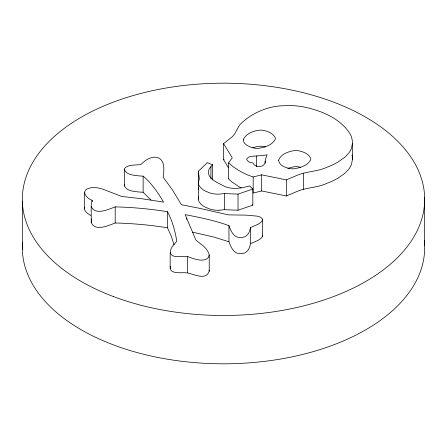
<?xml version="1.0" encoding="UTF-8"?>
<svg xmlns="http://www.w3.org/2000/svg" width="447" height="447" viewBox="0 0 447 447"><rect width="100%" height="100%" fill="white"/><g stroke="black" fill="none" stroke-linecap="round" stroke-linejoin="round"><path stroke-width="0.67" d="M167.485 227.791A231.814 133.837 0 0 0 115.197 222.98C108.582 225.456 95.06 231.887 91.266 222.528L91.188 205.139L92.16 200.323C85.187 197.87 80.337 189.377 90.601 187.902A9.555 5.515 0 0 1 92.758 187.572L97.468 187.801L102.302 188.986L121.763 196.462L141.638 198.703L163.541 202.117C157.981 192.596 151.628 183.292 143.129 176.135A57.663 33.29 0 0 1 139.799 175.956C134.491 175.308 126.808 175.274 124.305 169.62A5.794 3.347 0 0 1 124.607 168.396C128.619 164.027 135.709 165.574 140.984 164.418C144.381 161.16 148.309 157.942 153.137 157.288A6.526 3.772 0 0 1 154.718 157.199A6.308 3.643 0 0 1 156.623 157.4C165.53 159.11 164.027 170.581 163.183 177.235L172.168 189.489L181.448 204.732L199.96 208.403L228.361 214.867L245.984 215.13L256.936 216.113L260.472 217.141L262.484 219.002A5.168 2.984 0 0 1 262.618 220.17C260.204 224.478 254.522 225.444 250.443 227.612C249.895 232.094 247.28 236.983 242.33 237.441A5.828 3.364 0 0 1 239.894 237.541C233.384 237.435 230.875 230.781 228.959 225.685C214.817 220.388 199.904 217.577 185.147 214.588L195.892 240.089C200.887 244.269 207.805 248.169 209.23 255.025L209.23 271.133C205.57 281.979 191.819 272.419 184.628 272.726C180.102 272.564 168.541 274.078 170.57 266.423M218.963 210.274A17.562 10.141 0 0 1 210.135 209.14L205.57 207.307A27.172 15.69 0 0 1 203.458 206.089L200.943 204.134L199.273 202.066A17.182 9.923 0 0 1 198.451 199.893L198.675 196.814M90.713 215.566C88.132 213.722 82.902 210.973 84.824 207.101M352.392 143.498L351.565 147.89A43.521 25.127 0 0 1 348.537 153.399L344.816 157.266L337.926 162.082A69.486 40.118 0 0 1 326.64 167.357C317.515 171.564 307.173 171.318 297.937 174.973L286.359 179.867L261.646 174.833L253.17 176.973L247.526 174.933L241.24 171.844A102.531 59.194 0 0 1 238.854 170.491L232.82 166.53L228.579 162.775L232.284 157.88L223.567 143.616L232.043 136.927C235.927 133.659 237.016 128.356 240.084 124.489C248.046 116.376 258.506 110.733 269.412 107.716A43.521 25.127 0 0 1 278.956 105.967L289.181 105.492A53.713 31.011 0 0 1 302.412 106.665C320.505 110.253 340.318 117.941 350.353 134.346A53.713 31.011 0 0 1 352.392 141.984L352.392 159.601L351.565 163.993A43.521 25.127 0 0 1 348.537 169.502L344.816 173.375L337.926 178.191A69.486 40.118 0 0 1 326.64 183.466C317.515 187.667 307.173 187.422 297.937 191.081L286.359 195.97L261.646 190.942L253.17 193.076L253.17 176.973M209.23 255.025C208.688 260.266 201.927 260.657 197.887 259.746C194.322 259.092 190.886 257.869 187.533 256.489C184.538 256.656 181.527 256.74 178.526 256.567C168.078 257.271 168.715 249.487 174.861 243.57A34.687 20.026 0 0 0 175.464 242.844L176.794 241.056C175.045 230.915 172.341 220.818 167.48 211.694A231.814 133.837 0 0 0 115.197 206.872C108.582 209.347 95.06 215.778 91.266 206.425M265.227 161.049C265.563 166.48 258.545 168.033 254.846 165.256A5.543 3.202 0 0 1 254.231 164.831L252.935 163.049L249.649 162.216A5.414 3.129 0 0 1 249.113 161.948L247.459 160.713L246.783 159.501A4.129 2.38 0 0 1 246.945 158.612C249.068 155.735 253.265 156.31 256.394 155.953A73.649 42.521 0 0 0 267.133 154.83A66.542 38.414 0 0 0 265.211 161.049L265.227 163.066M91.445 219.019L91.266 222.528M250.443 227.612L250.443 243.721C249.895 248.197 247.28 253.091 242.33 253.55A5.828 3.364 0 0 1 239.894 253.65C233.384 253.538 230.875 246.889 228.959 241.793L228.959 225.685M262.618 219.388L262.618 236.279C260.204 240.587 254.522 241.553 250.443 243.721M211.755 165.692C202.569 174.447 213.973 181.398 221.583 184.762C230.121 190.277 240.436 188.556 249.61 185.918L252.829 189.02L252.829 205.128L238.027 210.23L224.422 209.677L218.957 210.263M212.47 164.731L207.229 162.697L198.401 171.24L198.367 199.138M212.219 165.072L211.979 165.39M241.24 187.952A102.531 59.194 0 0 1 238.854 186.6L231.853 181.884L228.78 179.096L228.814 178.577M228.467 167.748L223.567 159.719L224.098 159.305M287.874 168.346L294.16 166.72A10.683 6.169 0 0 1 298.132 166.787L300.758 167.312M252.767 147.84L256.148 146.756L259.489 146.275A10.633 6.141 0 0 1 262.143 146.314L265.423 146.912M198.401 171.24L199.351 179.096L198.479 181.499L198.451 183.784A17.182 9.923 0 0 0 199.273 185.963L200.943 188.025L203.458 189.981A27.172 15.69 0 0 0 205.57 191.199L210.14 193.037A17.562 10.141 0 0 0 218.963 194.166L224.422 193.568L238.027 194.121L252.829 189.02M192.568 232.166L214.169 237.122L228.959 241.793M124.501 184.7A5.794 3.347 0 0 0 124.305 185.723C126.808 191.383 134.491 191.417 139.799 192.065A57.663 33.29 0 0 0 143.129 192.238L150.868 199.932M252.426 204.743L252.829 205.128M174.084 244.794L171.112 235.731L167.48 227.802L167.48 211.694M209.095 270.128L209.23 271.133M198.401 187.349L198.697 189.802M352.392 159.601L352.387 158.087A53.713 31.011 0 0 0 351.973 155.008M424.65 197.39L424.65 245.71M303.429 173.179L303.429 189.288M286.359 179.867L286.359 195.97M261.646 174.833L261.646 190.942M256.394 155.953L256.394 166.686M238.027 194.121L238.027 210.23M228.579 162.775L228.579 178.878M224.422 193.568L224.422 209.677M223.567 143.616L223.567 159.719M212.604 164.557L212.604 179.99M210.934 166.759L210.934 178.839M187.533 256.489L187.533 272.597M186.701 218.102L186.701 219.449M170.173 252.594L170.173 268.697M143.129 176.135L143.129 192.238M124.327 169.826L124.327 185.935M115.197 206.872L115.197 222.98M92.16 200.323L92.16 201.664M84.304 192.774L84.304 208.883M22.35 201.29L22.35 249.61M424.259 240.184A201.178 116.147 0 0 1 225.685 363.802A201.178 116.147 0 0 1 22.506 242.704M262.484 235.111A5.168 2.984 0 0 1 262.618 236.279M278.598 160.222C279.001 165.457 285.382 167.547 289.74 168.58A10.879 6.28 0 0 0 293.847 168.787C299.959 167.888 307.681 165.753 310.676 159.802A9.912 5.722 0 0 0 310.615 158.014C308.396 153.45 302.775 151.578 298.132 150.678A10.683 6.169 0 0 0 294.16 150.617C288.248 151.583 280.839 154.165 278.598 160.222M243.235 139.805C243.581 145.024 249.968 147.085 254.287 148.108A10.879 6.28 0 0 0 258.394 148.32C264.585 147.488 272.094 145.214 275.207 139.369A9.985 5.766 0 0 0 275.067 137.229C272.424 132.86 267.021 130.837 262.143 130.211A10.633 6.141 0 0 0 259.489 130.166C253.253 130.865 245.744 133.664 243.235 139.805M113.555 296.607A201.178 116.147 0 0 0 424.376 205.676A201.178 116.147 0 0 0 132.569 95.731A201.178 116.147 0 0 0 113.555 296.607"/></g></svg>
